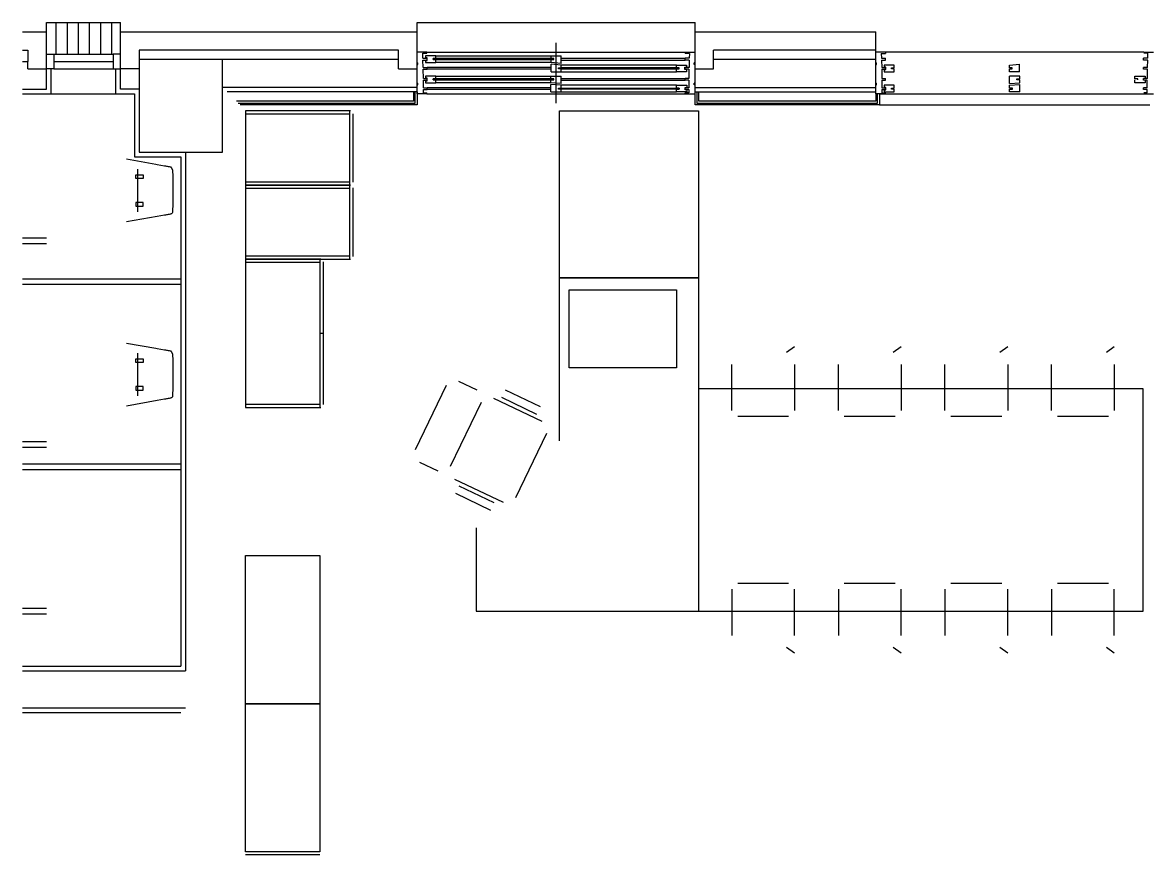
# Model space of a CAD drawing. Header units: millimetres. Extents: x 1148348 to 1160095, y -974650 to -965784.
# Drawn here: x 1148348 to 1154430, y -974650 to -970159 of the extents above; entities that cross this region are included whole.
import ezdxf

# ---------------------------------------------------------------- set-up
doc = ezdxf.new("R2010")
doc.units = ezdxf.units.MM
for name, color, linetype in [('SYM', 7, 'Continuous'), ('WAL-2', 62, 'Continuous'), ('WIN', 4, 'Continuous'), ('급식기구', 8, 'Continuous'), ('기존', 9, 'Continuous')]:
    doc.layers.add(name, color=color, linetype=linetype)

# ---------------------------------------------------------------- blocks, each defined once
blk = doc.blocks.new('FIXTURE-OPENING')
at = {"layer": 'WIN'}
for p, q in [((-1500, 133.11), (-1500, 189.61)), ((-1447, 189.61), (-1500, 189.61)), ((-1468.9, 157.61), (-1469.58, 184.11)), ((-1469.58, 184.11), (-1448, 184.11)), ((-1448, 184.11), (-1448, 189.61)), ((-53, 189.61), (-53, 183.61)), ((-53, 189.61), (0, 189.61)), ((-30.12, 183.61), (-53, 183.61)), ((-30.12, 183.61), (-30.88, 157.61)), ((0, 133.11), (0, 189.61)), ((-1500, 133.11), (-1496, 133.11)), ((-1500, 23.11), (-1500, 123.11)), ((-1500, 123.11), (-1496, 123.11)), ((-1496, 123.11), (-1496, 133.11)), ((-1468.9, 157.61), (-1446, 157.61)), ((-1467.58, 107.61), (-1468.62, 147.61)), ((-1468.62, 147.61), (-1446, 147.61)), ((-1454, 170.61), (-1454, 159.61)), ((-1399, 170.61), (-1454, 170.61)), ((-1445, 159.61), (-1454, 159.61)), ((-1454, 145.61), (-1445, 145.61)), ((-1454, 145.61), (-1454, 134.61)), ((-1454, 134.61), (-1399, 134.61)), ((-1446, 147.67), (-1446, 157.61)), ((-1445, 145.61), (-1445, 159.61)), ((-1414, 155.61), (-1414, 150.61)), ((-1414, 150.61), (-1414, 155.61)), ((-1414, 155.61), (-1399, 155.61)), ((-1399, 150.61), (-1414, 150.61)), ((-1399, 155.61), (-1399, 170.61)), ((-1399, 134.61), (-1399, 150.61)), ((-53, 147.61), (-53, 157.61)), ((-30.9, 157.61), (-53, 157.61)), ((-31.24, 147.61), (-53, 147.61)), ((-31.24, 147.61), (-32.42, 107.65)), ((0, 133.11), (-4, 133.11)), ((-4, 123.11), (-4, 133.11)), ((0, 123.11), (-4, 123.11)), ((0, 0), (0, 123.11)), ((-1467.58, 107.61), (-1446, 107.61)), ((-1466.02, 48.11), (-1467.3, 97.61)), ((-1467.3, 97.61), (-1446, 97.61)), ((-1454, 61.11), (-1454, 50.11)), ((-1399, 61.11), (-1454, 61.11)), ((-1446, 97.67), (-1446, 107.61)), ((-777, 107.61), (-1446, 107.61)), ((-777, 97.67), (-1446, 97.67)), ((-1399, 46.11), (-1399, 61.11)), ((-100.5, 105.67), (-100.5, 120.67)), ((-100.5, 120.67), (-45.5, 120.67)), ((-85.5, 105.67), (-100.5, 105.67)), ((-100.5, 100.67), (-85.5, 100.67)), ((-100.5, 84.67), (-100.5, 100.67)), ((-45.5, 84.67), (-100.5, 84.67)), ((-85.5, 100.67), (-85.5, 105.67)), ((-85.5, 100.67), (-85.5, 105.67)), ((-54.5, 95.67), (-54.5, 109.67)), ((-54.5, 109.67), (-45.5, 109.67)), ((-45.5, 95.67), (-54.5, 95.67)), ((-53, 97.61), (-53, 107.61)), ((-32.44, 107.61), (-53, 107.61)), ((-32.78, 97.67), (-53, 97.67)), ((-45.5, 120.67), (-45.5, 109.67)), ((-45.5, 95.67), (-45.5, 84.67)), ((-32.78, 97.71), (-34, 48.11)), ((-1500, 23.11), (-1496, 23.11)), ((-1500, -35.39), (-1500, 13.11)), ((-1500, 13.11), (-1496, 13.11)), ((-1496, 13.11), (-1496, 23.11)), ((-1466.02, 48.11), (-1446, 48.11)), ((-1466, -1.89), (-1466, 38.11)), ((-1466, 38.11), (-1446, 38.11)), ((-1445, 50.11), (-1454, 50.11)), ((-1454, 36.11), (-1445, 36.11)), ((-1454, 36.11), (-1454, 25.11)), ((-1454, 25.11), (-1399, 25.11)), ((-1446, 38.17), (-1446, 48.11)), ((-1445, 36.11), (-1445, 50.11)), ((-1414, 46.11), (-1414, 41.11)), ((-1414, 41.11), (-1414, 46.11)), ((-1414, 46.11), (-1399, 46.11)), ((-1399, 41.11), (-1414, 41.11)), ((-1399, 25.11), (-1399, 41.11)), ((-100, -3.89), (-100, 11.11)), ((-100, 11.11), (-45, 11.11)), ((-54, -13.89), (-54, 0.11)), ((-54, 0.11), (-45, 0.11)), ((-53, 38.11), (-53, 48.11)), ((-34, 48.11), (-53, 48.11)), ((-34, 38.11), (-53, 38.11)), ((-45, 11.11), (-45, 0.11)), ((-34, 38.11), (-34, -1.89)), ((-4, 13.11), (-4, 23.11)), ((0, 23.11), (-4, 23.11)), ((0, 13.11), (-4, 13.11)), ((0, -35.39), (0, 13.11)), ((-1447, -35.39), (-1500, -35.39)), ((-1466, -1.89), (-1446, -1.89)), ((-1466, -11.89), (-1446, -11.89)), ((-1466, -29.89), (-1466, -11.89)), ((-1466, -29.89), (-1447, -29.89)), ((-1447, -35.39), (-1447, -29.89)), ((-1446, -11.89), (-1446, -1.89)), ((-777.5, -1.89), (-1446, -1.89)), ((-85, -3.89), (-100, -3.89)), ((-100, -8.89), (-85, -8.89)), ((-100, -24.89), (-100, -8.89)), ((-45, -24.89), (-100, -24.89)), ((-85, -3.89), (-85, -8.89)), ((-85, -8.89), (-85, -3.89)), ((-45, -13.89), (-54, -13.89)), ((-53, -11.89), (-53, -1.89)), ((-34, -1.89), (-53, -1.89)), ((-53, -11.89), (-53, -1.89)), ((-34, -11.89), (-53, -11.89)), ((-34, -29.39), (-53, -29.39)), ((-53, -35.39), (-53, -29.39)), ((-53, -35.39), (0, -35.39)), ((-45, -13.89), (-45, -24.89)), ((-34, -11.89), (-34, -29.39))]:
    blk.add_line(p, q, dxfattribs=at)
blk = doc.blocks.new('1f plan-1')
at = {"layer": 'SYM'}
blk.add_line((1152972.196, -970603.899), (1154432.196, -970603.899), dxfattribs=at)
at = {"layer": 'WAL-2'}
for p, q in [((1150457.196, -970533.899), (1150457.196, -970583.899)), ((1150467.196, -970593.899), (1150467.196, -970533.899)), ((1150477.196, -970533.899), (1150477.196, -970603.899)), ((1151977.196, -970603.899), (1151977.196, -970533.899)), ((1151987.196, -970533.899), (1151987.196, -970593.899)), ((1151997.196, -970583.899), (1151997.196, -970533.899)), ((1152952.196, -970544.29), (1152952.196, -970583.899)), ((1152962.196, -970593.899), (1152962.196, -970544.29)), ((1152972.196, -970544.29), (1152972.196, -970603.899)), ((1150457.196, -970583.899), (1149502.196, -970583.899)), ((1149512.196, -970593.899), (1150467.196, -970593.899)), ((1150477.196, -970603.899), (1149522.196, -970603.899)), ((1152972.196, -970603.899), (1151977.196, -970603.899)), ((1151987.196, -970593.899), (1152962.196, -970593.899)), ((1152952.196, -970583.899), (1151997.196, -970583.899))]:
    blk.add_line(p, q, dxfattribs=at)
at = {"layer": 'WIN'}
for p, q in [((1150529.196, -970319.29), (1151924.196, -970319.29)), ((1151227.196, -970594.29), (1151227.196, -970269.29)), ((1152952.196, -970519.29), (1152952.196, -970319.29)), ((1152952.196, -970375.79), (1152952.196, -970319.29)), ((1153005.196, -970319.29), (1152952.196, -970319.29)), ((1153005.196, -970319.29), (1153005.196, -970325.29)), ((1154400.196, -970319.29), (1153005.196, -970319.29)), ((1154399.196, -970319.29), (1154452.196, -970319.29)), ((1148477.196, -970383.899), (1148477.196, -970328.899)), ((1148477.196, -970328.899), (1148517.196, -970328.899)), ((1148477.196, -970408.899), (1148477.196, -970383.899)), ((1148517.196, -970328.899), (1148837.196, -970328.899)), ((1148517.196, -970328.899), (1148517.196, -970408.899)), ((1148517.196, -970368.899), (1148837.196, -970368.899)), ((1148877.196, -970328.899), (1148837.196, -970328.899)), ((1148837.196, -970328.899), (1148837.196, -970408.899)), ((1148877.196, -970383.899), (1148877.196, -970328.899)), ((1148877.196, -970408.899), (1148877.196, -970383.899)), ((1151200.196, -970353.29), (1150563.196, -970353.29)), ((1150563.196, -970358.29), (1151200.196, -970358.29)), ((1150578.196, -970338.29), (1151200.196, -970338.29)), ((1151200.196, -970374.29), (1150578.196, -970374.29)), ((1151200.196, -970353.29), (1151200.196, -970338.29)), ((1151200.196, -970338.29), (1151255.196, -970338.29)), ((1151215.196, -970353.29), (1151200.196, -970353.29)), ((1151200.196, -970358.29), (1151215.196, -970358.29)), ((1151200.196, -970374.29), (1151200.196, -970358.29)), ((1151255.196, -970379.29), (1151200.196, -970374.29)), ((1151200.196, -970424.23), (1151200.196, -970383.23)), ((1151255.196, -970388.23), (1151200.196, -970383.23)), ((1151215.196, -970358.29), (1151215.196, -970353.29)), ((1151255.196, -970379.29), (1151255.196, -970338.29)), ((1151255.196, -970351.29), (1151924.196, -970351.29)), ((1151255.196, -970361.29), (1151924.196, -970361.29)), ((1152952.196, -970375.79), (1152956.196, -970375.79)), ((1152956.196, -970385.79), (1152956.196, -970375.79)), ((1152982.316, -970325.29), (1152983.076, -970351.29)), ((1152982.316, -970325.29), (1153005.196, -970325.29)), ((1152983.096, -970351.29), (1153005.196, -970351.29)), ((1152983.436, -970361.29), (1152984.616, -970401.25)), ((1152983.436, -970361.29), (1153005.196, -970361.29)), ((1153005.196, -970361.29), (1153005.196, -970351.29)), ((1153674.196, -970388.23), (1153729.196, -970383.23)), ((1153729.196, -970424.23), (1153729.196, -970383.23)), ((1154421.096, -970351.29), (1154398.196, -970351.29)), ((1154398.196, -970361.23), (1154398.196, -970351.29)), ((1154420.816, -970361.29), (1154398.196, -970361.29)), ((1154421.776, -970324.79), (1154400.196, -970324.79)), ((1154419.776, -970401.29), (1154420.816, -970361.29)), ((1154421.096, -970351.29), (1154421.776, -970324.79)), ((1148517.196, -970408.899), (1148477.196, -970408.899)), ((1148517.196, -970408.899), (1148837.196, -970408.899)), ((1148837.196, -970408.899), (1148877.196, -970408.899)), ((1151200.196, -970424.23), (1151255.196, -970424.23)), ((1151240.196, -970408.23), (1151240.196, -970403.23)), ((1151240.196, -970403.23), (1151255.196, -970403.23)), ((1151255.196, -970408.23), (1151240.196, -970408.23)), ((1151876.696, -970388.23), (1151255.196, -970388.23)), ((1151255.196, -970403.23), (1151255.196, -970388.23)), ((1151891.696, -970403.23), (1151255.196, -970403.23)), ((1151255.196, -970408.23), (1151891.696, -970408.23)), ((1151255.196, -970424.23), (1151255.196, -970408.23)), ((1151255.196, -970424.23), (1151876.696, -970424.23)), ((1152952.196, -970485.79), (1152952.196, -970385.79)), ((1152952.196, -970385.79), (1152956.196, -970385.79)), ((1152984.636, -970401.29), (1153005.196, -970401.29)), ((1152984.976, -970411.19), (1152986.196, -970460.79)), ((1152984.976, -970411.23), (1153005.196, -970411.23)), ((1153052.696, -970388.23), (1152997.696, -970388.23)), ((1152997.696, -970388.23), (1152997.696, -970399.23)), ((1153006.696, -970399.23), (1152997.696, -970399.23)), ((1152997.696, -970413.23), (1153006.696, -970413.23)), ((1152997.696, -970413.23), (1152997.696, -970424.23)), ((1152997.696, -970424.23), (1153052.696, -970424.23)), ((1153005.196, -970411.29), (1153005.196, -970401.29)), ((1153006.696, -970413.23), (1153006.696, -970399.23)), ((1153037.696, -970403.23), (1153052.696, -970403.23)), ((1153037.696, -970408.23), (1153037.696, -970403.23)), ((1153037.696, -970408.23), (1153037.696, -970403.23)), ((1153052.696, -970408.23), (1153037.696, -970408.23)), ((1153052.696, -970403.23), (1153052.696, -970388.23)), ((1153052.696, -970424.23), (1153052.696, -970408.23)), ((1153674.196, -970403.23), (1153674.196, -970388.23)), ((1153689.196, -970403.23), (1153674.196, -970403.23)), ((1153674.196, -970424.23), (1153674.196, -970408.23)), ((1153674.196, -970408.23), (1153689.196, -970408.23)), ((1153729.196, -970424.23), (1153674.196, -970424.23)), ((1153689.196, -970408.23), (1153689.196, -970403.23)), ((1154419.776, -970401.29), (1154398.196, -970401.29)), ((1154398.196, -970411.23), (1154398.196, -970401.29)), ((1154419.496, -970411.29), (1154398.196, -970411.29)), ((1154418.216, -970460.79), (1154419.496, -970411.29)), ((1151199.696, -970462.79), (1150563.196, -970462.79)), ((1150563.196, -970467.79), (1151199.696, -970467.79)), ((1150578.196, -970447.79), (1151199.696, -970447.79)), ((1151199.696, -970483.79), (1150578.196, -970483.79)), ((1151199.696, -970462.79), (1151199.696, -970447.79)), ((1151199.696, -970447.79), (1151254.696, -970447.79)), ((1151214.696, -970462.79), (1151199.696, -970462.79)), ((1151199.696, -970467.79), (1151214.696, -970467.79)), ((1151199.696, -970483.79), (1151199.696, -970467.79)), ((1151254.696, -970488.79), (1151199.696, -970483.79)), ((1151199.696, -970533.79), (1151199.696, -970492.79)), ((1151254.696, -970497.79), (1151199.696, -970492.79)), ((1151214.696, -970467.79), (1151214.696, -970462.79)), ((1151254.696, -970488.79), (1151254.696, -970447.79)), ((1151254.696, -970460.79), (1151924.196, -970460.79)), ((1151254.696, -970470.79), (1151924.196, -970470.79)), ((1151877.196, -970497.79), (1151254.696, -970497.79)), ((1151254.696, -970512.79), (1151254.696, -970497.79)), ((1152952.196, -970485.79), (1152956.196, -970485.79)), ((1152952.196, -970544.29), (1152952.196, -970495.79)), ((1152952.196, -970495.79), (1152956.196, -970495.79)), ((1152956.196, -970495.79), (1152956.196, -970485.79)), ((1152986.196, -970460.79), (1153005.196, -970460.79)), ((1152986.196, -970470.79), (1153005.196, -970470.79)), ((1152986.196, -970470.79), (1152986.196, -970510.79)), ((1152997.196, -970497.79), (1152997.196, -970508.79)), ((1153052.196, -970497.79), (1152997.196, -970497.79)), ((1153005.196, -970470.79), (1153005.196, -970460.79)), ((1153052.196, -970512.79), (1153052.196, -970497.79)), ((1153729.696, -970447.79), (1153674.696, -970447.79)), ((1153674.696, -970488.79), (1153674.696, -970447.79)), ((1153674.696, -970488.79), (1153729.696, -970483.79)), ((1153674.696, -970497.79), (1153729.696, -970492.79)), ((1153674.696, -970512.79), (1153674.696, -970497.79)), ((1153714.696, -970462.79), (1153729.696, -970462.79)), ((1153714.696, -970467.79), (1153714.696, -970462.79)), ((1153729.696, -970467.79), (1153714.696, -970467.79)), ((1153729.696, -970462.79), (1153729.696, -970447.79)), ((1153729.696, -970483.79), (1153729.696, -970467.79)), ((1153729.696, -970533.79), (1153729.696, -970492.79)), ((1154351.196, -970447.79), (1154406.196, -970447.79)), ((1154351.196, -970462.79), (1154351.196, -970447.79)), ((1154366.196, -970462.79), (1154351.196, -970462.79)), ((1154351.196, -970483.79), (1154351.196, -970467.79)), ((1154406.196, -970483.79), (1154351.196, -970483.79)), ((1154366.196, -970467.79), (1154366.196, -970462.79)), ((1154418.216, -970460.79), (1154398.196, -970460.79)), ((1154398.196, -970470.73), (1154398.196, -970460.79)), ((1154418.196, -970470.79), (1154398.196, -970470.79)), ((1154406.196, -970447.79), (1154406.196, -970458.79)), ((1154406.196, -970472.79), (1154406.196, -970483.79)), ((1154418.196, -970510.79), (1154418.196, -970470.79)), ((1150530.196, -970544.29), (1151924.196, -970544.29)), ((1151199.696, -970520.79), (1150531.196, -970520.79)), ((1151199.696, -970533.79), (1151254.696, -970533.79)), ((1151239.696, -970517.79), (1151239.696, -970512.79)), ((1151239.696, -970512.79), (1151254.696, -970512.79)), ((1151254.696, -970517.79), (1151239.696, -970517.79)), ((1151254.696, -970512.79), (1151892.196, -970512.79)), ((1151892.196, -970517.79), (1151254.696, -970517.79)), ((1151254.696, -970533.79), (1151254.696, -970517.79)), ((1151254.696, -970533.79), (1151877.196, -970533.79)), ((1153005.196, -970544.29), (1152952.196, -970544.29)), ((1152977.196, -970544.29), (1154427.196, -970544.29)), ((1152986.196, -970510.79), (1153005.196, -970510.79)), ((1152986.196, -970520.79), (1153005.196, -970520.79)), ((1152986.196, -970520.79), (1152986.196, -970538.29)), ((1152986.196, -970538.29), (1153005.196, -970538.29)), ((1153006.196, -970508.79), (1152997.196, -970508.79)), ((1152997.196, -970522.79), (1152997.196, -970533.79)), ((1152997.196, -970522.79), (1153006.196, -970522.79)), ((1152997.196, -970533.79), (1153052.196, -970533.79)), ((1153005.196, -970520.79), (1153005.196, -970510.79)), ((1153005.196, -970520.79), (1153005.196, -970510.79)), ((1153005.196, -970544.29), (1153005.196, -970538.29)), ((1153006.196, -970522.79), (1153006.196, -970508.79)), ((1153037.196, -970512.79), (1153052.196, -970512.79)), ((1153037.196, -970517.79), (1153037.196, -970512.79)), ((1153037.196, -970512.79), (1153037.196, -970517.79)), ((1153052.196, -970517.79), (1153037.196, -970517.79)), ((1153052.196, -970533.79), (1153052.196, -970517.79)), ((1153689.696, -970512.79), (1153674.696, -970512.79)), ((1153674.696, -970533.79), (1153674.696, -970517.79)), ((1153674.696, -970517.79), (1153689.696, -970517.79)), ((1153729.696, -970533.79), (1153674.696, -970533.79)), ((1153689.696, -970517.79), (1153689.696, -970512.79)), ((1154418.196, -970510.79), (1154398.196, -970510.79)), ((1154398.196, -970520.79), (1154398.196, -970510.79)), ((1154418.196, -970520.79), (1154398.196, -970520.79)), ((1154418.196, -970538.79), (1154399.196, -970538.79)), ((1154399.196, -970544.29), (1154452.196, -970544.29)), ((1154418.196, -970538.79), (1154418.196, -970520.79))]:
    blk.add_line(p, q, dxfattribs=at)
at = {"layer": '급식기구'}
for p, q in [((1150117.196, -970636.387), (1149552.196, -970636.387)), ((1149552.196, -970636.387), (1149552.196, -971036.387)), ((1150114.196, -970654.387), (1149552.196, -970654.387)), ((1150114.196, -971036.387), (1150114.196, -970636.387)), ((1150132.196, -971021.387), (1150132.196, -970651.387)), ((1151245.348, -971536.363), (1151245.348, -970636.363)), ((1151245.348, -970636.363), (1151995.348, -970636.363)), ((1151995.348, -970636.363), (1151995.348, -971536.363)), ((1149552.196, -971018.387), (1150114.196, -971018.387)), ((1149552.196, -971036.387), (1150117.196, -971036.387)), ((1149552.196, -971036.387), (1149552.196, -971436.387)), ((1150117.196, -971036.387), (1149552.196, -971036.387)), ((1150114.196, -971054.387), (1149552.196, -971054.387)), ((1150114.196, -971436.387), (1150114.196, -971036.387)), ((1150132.196, -971421.387), (1150132.196, -971051.387)), ((1149552.196, -971418.387), (1150114.196, -971418.387)), ((1149957.196, -971436.387), (1149552.196, -971436.387)), ((1149552.196, -971436.387), (1149552.196, -972236.387)), ((1149552.196, -971436.387), (1150117.196, -971436.387)), ((1149954.196, -971454.387), (1149552.196, -971454.387)), ((1149954.196, -972236.387), (1149954.196, -971436.387)), ((1149972.196, -972221.387), (1149972.196, -971451.387)), ((1151245.348, -971536.363), (1151995.348, -971536.363)), ((1151245.348, -972416.363), (1151245.348, -971536.363)), ((1151995.348, -971536.363), (1151245.348, -971536.363)), ((1151995.348, -971536.363), (1151995.348, -973336.363)), ((1151298.129, -972022.559), (1151298.129, -971602.559)), ((1151298.129, -971602.559), (1151878.129, -971602.559)), ((1151878.129, -971602.559), (1151878.129, -972022.559)), ((1149954.196, -971836.387), (1149972.196, -971836.387)), ((1152513.951, -971909.999), (1152471.179, -971939.872)), ((1153089.22, -971909.999), (1153046.448, -971939.872)), ((1153664.489, -971909.999), (1153621.717, -971939.872)), ((1154239.758, -971909.999), (1154196.986, -971939.872)), ((1151878.129, -972022.559), (1151298.129, -972022.559)), ((1152175.669, -972254.202), (1152175.669, -972004.619)), ((1152513.951, -972004.619), (1152513.951, -972254.202)), ((1152750.938, -972254.202), (1152750.938, -972004.619)), ((1153089.22, -972004.619), (1153089.22, -972254.202)), ((1153326.207, -972254.202), (1153326.207, -972004.619)), ((1153664.489, -972004.619), (1153664.489, -972254.202)), ((1153901.476, -972254.202), (1153901.476, -972004.619)), ((1154239.758, -972004.619), (1154239.758, -972254.202)), ((1150633.887, -972118.749), (1150467.337, -972465.86)), ((1150700.597, -972095.3), (1150799.334, -972142.675)), ((1150952.112, -972141.113), (1151140.925, -972231.709)), ((1154395.348, -972136.363), (1151995.348, -972136.363)), ((1151995.348, -972136.363), (1151995.348, -973336.363)), ((1154395.348, -973336.363), (1154395.348, -972136.363)), ((1150822.783, -972209.385), (1150656.233, -972556.496)), ((1150889.492, -972185.935), (1151151.39, -972311.599)), ((1150932.645, -972181.685), (1151121.458, -972272.281)), ((1149552.196, -972218.387), (1149954.196, -972218.387)), ((1149552.196, -972236.387), (1149957.196, -972236.387)), ((1152482.133, -972286.021), (1152207.487, -972286.021)), ((1153057.402, -972286.021), (1152782.756, -972286.021)), ((1153632.671, -972286.021), (1153358.025, -972286.021)), ((1154207.94, -972286.021), (1153933.294, -972286.021)), ((1151174.839, -972378.308), (1151008.289, -972725.419)), ((1150490.787, -972532.569), (1150589.524, -972579.945)), ((1150679.682, -972623.205), (1150941.58, -972748.868)), ((1150703.368, -972659.526), (1150892.181, -972750.122)), ((1150683.901, -972700.097), (1150872.714, -972790.693)), ((1150795.348, -972886.363), (1150795.348, -973336.363)), ((1149552.196, -973836.387), (1149552.196, -973036.387)), ((1149552.196, -973036.387), (1149952.196, -973036.387)), ((1149952.196, -973036.387), (1149952.196, -973836.387)), ((1152175.669, -973218.524), (1152175.669, -973468.107)), ((1152482.133, -973186.705), (1152207.487, -973186.705)), ((1152513.951, -973468.107), (1152513.951, -973218.524)), ((1152750.938, -973218.524), (1152750.938, -973468.107)), ((1153057.402, -973186.705), (1152782.756, -973186.705)), ((1153089.22, -973468.107), (1153089.22, -973218.524)), ((1153326.207, -973218.524), (1153326.207, -973468.107)), ((1153632.671, -973186.705), (1153358.025, -973186.705)), ((1153664.489, -973468.107), (1153664.489, -973218.524)), ((1153901.476, -973218.524), (1153901.476, -973468.107)), ((1154207.94, -973186.705), (1153933.294, -973186.705)), ((1154239.758, -973468.107), (1154239.758, -973218.524)), ((1150795.348, -973336.363), (1151995.348, -973336.363)), ((1151995.348, -973336.363), (1154395.348, -973336.363)), ((1152513.951, -973562.727), (1152471.179, -973532.854)), ((1153089.22, -973562.727), (1153046.448, -973532.854)), ((1153664.489, -973562.727), (1153621.717, -973532.854)), ((1154239.758, -973562.727), (1154196.986, -973532.854)), ((1149952.196, -973836.387), (1149552.196, -973836.387)), ((1149552.196, -974636.387), (1149552.196, -973836.387)), ((1149552.196, -973836.387), (1149952.196, -973836.387)), ((1149952.196, -973836.387), (1149952.196, -974636.387)), ((1149952.196, -974636.387), (1149552.196, -974636.387)), ((1149552.196, -974650.126), (1149952.196, -974650.126))]:
    blk.add_line(p, q, dxfattribs=at)
at = {"layer": '기존'}
for p, q in [((1148477.196, -970158.899), (1148877.196, -970158.899)), ((1148477.196, -970208.899), (1148477.196, -970158.899)), ((1148529.847, -970327.219), (1148529.847, -970158.899)), ((1148589.847, -970327.219), (1148589.847, -970158.899)), ((1148649.847, -970327.219), (1148649.847, -970158.899)), ((1148709.847, -970327.219), (1148709.847, -970158.899)), ((1148769.847, -970327.219), (1148769.847, -970158.899)), ((1148829.847, -970327.219), (1148829.847, -970158.899)), ((1148877.196, -970208.899), (1148877.196, -970158.899)), ((1150477.196, -970208.899), (1150477.196, -970158.899)), ((1150477.196, -970158.899), (1151977.196, -970158.899)), ((1151977.196, -970208.899), (1151977.196, -970158.899)), ((1148348.062, -970208.899), (1148477.196, -970208.899)), ((1148477.196, -970408.899), (1148477.196, -970208.899)), ((1148877.196, -970518.899), (1148877.196, -970208.899)), ((1148877.196, -970208.899), (1150477.196, -970208.899)), ((1150477.196, -970408.899), (1150477.196, -970208.899)), ((1151977.196, -970408.899), (1151977.196, -970208.899)), ((1151977.196, -970208.899), (1152952.196, -970208.899)), ((1152952.196, -970408.899), (1152952.196, -970208.899)), ((1148348.062, -970308.899), (1148377.196, -970308.899)), ((1148377.196, -970308.899), (1148377.196, -970368.899)), ((1148977.196, -970308.899), (1148977.196, -970368.899)), ((1150377.196, -970308.899), (1148977.196, -970308.899)), ((1150377.196, -970358.899), (1150377.196, -970308.899)), ((1150477.196, -970375.79), (1150477.196, -970319.29)), ((1151977.196, -970375.79), (1151977.196, -970319.29)), ((1152077.196, -970358.899), (1152077.196, -970308.899)), ((1152952.196, -970308.899), (1152077.196, -970308.899)), ((1148348.062, -970368.899), (1148377.196, -970368.899)), ((1148377.196, -970408.899), (1148377.196, -970368.899)), ((1149427.196, -970358.899), (1148977.196, -970358.899)), ((1148977.196, -970358.899), (1148977.196, -970858.899)), ((1150377.196, -970358.899), (1149427.196, -970358.899)), ((1149427.196, -970858.899), (1149427.196, -970358.899)), ((1150377.196, -970408.899), (1150377.196, -970358.899)), ((1150477.196, -970405.79), (1150477.196, -970349.29)), ((1150477.196, -970375.79), (1150481.196, -970375.79)), ((1150481.196, -970385.79), (1150481.196, -970375.79)), ((1152077.196, -970408.899), (1152077.196, -970358.899)), ((1152952.196, -970358.899), (1152077.196, -970358.899)), ((1148377.196, -970408.899), (1148477.196, -970408.899)), ((1148477.196, -970518.899), (1148477.196, -970408.899)), ((1148502.196, -970543.899), (1148502.196, -970408.899)), ((1148852.196, -970543.899), (1148852.196, -970408.899)), ((1148977.196, -970408.899), (1148877.196, -970408.899)), ((1148877.196, -970518.899), (1148877.196, -970408.899)), ((1150377.196, -970408.899), (1150477.196, -970408.899)), ((1150477.196, -970385.79), (1150481.196, -970385.79)), ((1150477.196, -970508.899), (1150477.196, -970408.899)), ((1151977.196, -970508.899), (1151977.196, -970408.899)), ((1151977.196, -970408.899), (1152077.196, -970408.899)), ((1152952.196, -970508.899), (1152952.196, -970408.899)), ((1150477.196, -970485.79), (1150481.196, -970485.79)), ((1150477.196, -970495.79), (1150481.196, -970495.79)), ((1150477.196, -970544.29), (1150477.196, -970495.79)), ((1150481.196, -970495.79), (1150481.196, -970485.79)), ((1148348.062, -970518.899), (1148477.196, -970518.899)), ((1148348.062, -970543.899), (1148952.196, -970543.899)), ((1148977.196, -970518.899), (1148877.196, -970518.899)), ((1148952.196, -970543.899), (1148952.196, -970883.899)), ((1150477.196, -970508.899), (1149427.196, -970508.899)), ((1150477.196, -970533.899), (1149452.196, -970533.899)), ((1151977.196, -970508.899), (1152952.196, -970508.899)), ((1151977.196, -970533.899), (1152952.196, -970533.899)), ((1148977.196, -970858.899), (1149427.196, -970858.899)), ((1149227.196, -970858.899), (1149227.196, -973658.899)), ((1148908.608, -970895.572), (1149066.729, -970923.475)), ((1148952.196, -970883.899), (1149202.196, -970883.899)), ((1149066.729, -970923.475), (1149074.15, -970924.785)), ((1149074.15, -970924.785), (1149113.583, -970931.931)), ((1149113.583, -970931.931), (1149119.424, -970932.993)), ((1149202.196, -970883.899), (1149202.196, -973633.899)), ((1148958.608, -971000.572), (1148958.608, -970980.572)), ((1148958.608, -970980.572), (1148998.608, -970980.572)), ((1148968.608, -970950.572), (1148968.608, -971180.572)), ((1148998.608, -970980.572), (1148998.608, -971000.572)), ((1149119.424, -970932.993), (1149124.44, -970933.905)), ((1149124.44, -970933.905), (1149128.885, -970934.713)), ((1149128.885, -970934.713), (1149133.076, -970935.475)), ((1149133.076, -970935.475), (1149139.607, -970936.744)), ((1149139.607, -970936.744), (1149143.892, -970937.675)), ((1149143.892, -970937.675), (1149147.472, -970938.513)), ((1149147.472, -970938.513), (1149150.991, -970939.461)), ((1149150.991, -970939.461), (1149157.269, -970955.572)), ((1149157.269, -970955.572), (1149157.598, -970960.029)), ((1149157.598, -970960.029), (1149158.018, -970967.217)), ((1149158.018, -970967.217), (1149158.457, -970978.769)), ((1149158.457, -970978.769), (1149158.502, -971065.572)), ((1148998.608, -971000.572), (1148958.608, -971000.572)), ((1149158.502, -971065.572), (1149158.457, -971152.375)), ((1148958.608, -971130.572), (1148958.608, -971150.572)), ((1148998.608, -971130.572), (1148958.608, -971130.572)), ((1148958.608, -971150.572), (1148998.608, -971150.572)), ((1148998.608, -971150.572), (1148998.608, -971130.572)), ((1149157.598, -971171.114), (1149157.073, -971178.221)), ((1149158.018, -971163.926), (1149157.598, -971171.114)), ((1149158.457, -971152.375), (1149158.018, -971163.926)), ((1149074.15, -971206.358), (1148908.608, -971235.572)), ((1149113.583, -971199.212), (1149074.15, -971206.358)), ((1149119.424, -971198.15), (1149113.583, -971199.212)), ((1149124.44, -971197.238), (1149119.424, -971198.15)), ((1149128.885, -971196.43), (1149124.44, -971197.238)), ((1149133.076, -971195.668), (1149128.885, -971196.43)), ((1149139.607, -971194.399), (1149133.076, -971195.668)), ((1149143.892, -971193.468), (1149139.607, -971194.399)), ((1149147.472, -971192.63), (1149143.892, -971193.468)), ((1149150.991, -971191.683), (1149147.472, -971192.63)), ((1149153.894, -971190.413), (1149150.991, -971191.683)), ((1149155.573, -971188.77), (1149153.894, -971190.413)), ((1149156.498, -971184.705), (1149155.573, -971188.77)), ((1149157.073, -971178.221), (1149156.498, -971184.705)), ((1148477.196, -971322.763), (1148348.062, -971322.763)), ((1148477.196, -971352.763), (1148348.062, -971352.763)), ((1149202.196, -971543.899), (1148348.062, -971543.899)), ((1149202.196, -971573.899), (1148348.062, -971573.899)), ((1148908.608, -971889.087), (1149066.729, -971916.991)), ((1148968.608, -971944.087), (1148968.608, -972174.087)), ((1149066.729, -971916.991), (1149074.15, -971918.3)), ((1149074.15, -971918.3), (1149113.583, -971925.446)), ((1149113.583, -971925.446), (1149119.424, -971926.508)), ((1149119.424, -971926.508), (1149124.44, -971927.42)), ((1149124.44, -971927.42), (1149128.885, -971928.228)), ((1149128.885, -971928.228), (1149133.076, -971928.99)), ((1149133.076, -971928.99), (1149139.607, -971930.259)), ((1149139.607, -971930.259), (1149143.892, -971931.19)), ((1149143.892, -971931.19), (1149147.472, -971932.028)), ((1149147.472, -971932.028), (1149150.991, -971932.976)), ((1149150.991, -971932.976), (1149157.269, -971949.087)), ((1149157.269, -971949.087), (1149157.598, -971953.544)), ((1149157.598, -971953.544), (1149158.018, -971960.732)), ((1149158.018, -971960.732), (1149158.457, -971972.284)), ((1148958.608, -971994.087), (1148958.608, -971974.087)), ((1148958.608, -971974.087), (1148998.608, -971974.087)), ((1148998.608, -971994.087), (1148958.608, -971994.087)), ((1148998.608, -971974.087), (1148998.608, -971994.087)), ((1149158.457, -971972.284), (1149158.502, -972059.087)), ((1149158.502, -972059.087), (1149158.457, -972145.89)), ((1148958.608, -972124.087), (1148958.608, -972144.087)), ((1148998.608, -972124.087), (1148958.608, -972124.087)), ((1148958.608, -972144.087), (1148998.608, -972144.087)), ((1148998.608, -972144.087), (1148998.608, -972124.087)), ((1149158.457, -972145.89), (1149158.018, -972157.442)), ((1149074.15, -972199.874), (1148908.608, -972229.087)), ((1149113.583, -972192.728), (1149074.15, -972199.874)), ((1149119.424, -972191.666), (1149113.583, -972192.728)), ((1149124.44, -972190.754), (1149119.424, -972191.666)), ((1149128.885, -972189.945), (1149124.44, -972190.754)), ((1149133.076, -972189.184), (1149128.885, -972189.945)), ((1149139.607, -972187.914), (1149133.076, -972189.184)), ((1149143.892, -972186.984), (1149139.607, -972187.914)), ((1149147.472, -972186.146), (1149143.892, -972186.984)), ((1149150.991, -972185.198), (1149147.472, -972186.146)), ((1149153.894, -972183.928), (1149150.991, -972185.198)), ((1149155.573, -972182.285), (1149153.894, -972183.928)), ((1149156.498, -972178.22), (1149155.573, -972182.285)), ((1149157.073, -972171.736), (1149156.498, -972178.22)), ((1149157.598, -972164.629), (1149157.073, -972171.736)), ((1149158.018, -972157.442), (1149157.598, -972164.629)), ((1148477.196, -972422.763), (1148348.062, -972422.763)), ((1148477.196, -972452.763), (1148348.062, -972452.763)), ((1149202.196, -972543.712), (1148348.062, -972543.712)), ((1149202.196, -972573.712), (1148348.062, -972573.712)), ((1148477.196, -973322.575), (1148348.062, -973322.575)), ((1148477.196, -973352.575), (1148348.062, -973352.575)), ((1148348.062, -973633.899), (1149202.196, -973633.899)), ((1148348.062, -973658.899), (1149227.196, -973658.899)), ((1148348.062, -973858.899), (1149227.196, -973858.899)), ((1148348.062, -973883.899), (1149202.196, -973883.899))]:
    blk.add_line(p, q, dxfattribs=at)
blk.add_blockref('FIXTURE-OPENING', (1151977.196, -970508.899))

msp = doc.modelspace()

# ---------------------------------------------------------------- block references
msp.add_blockref('1f plan-1', (0, 0))

doc.saveas('drawing.dxf')
